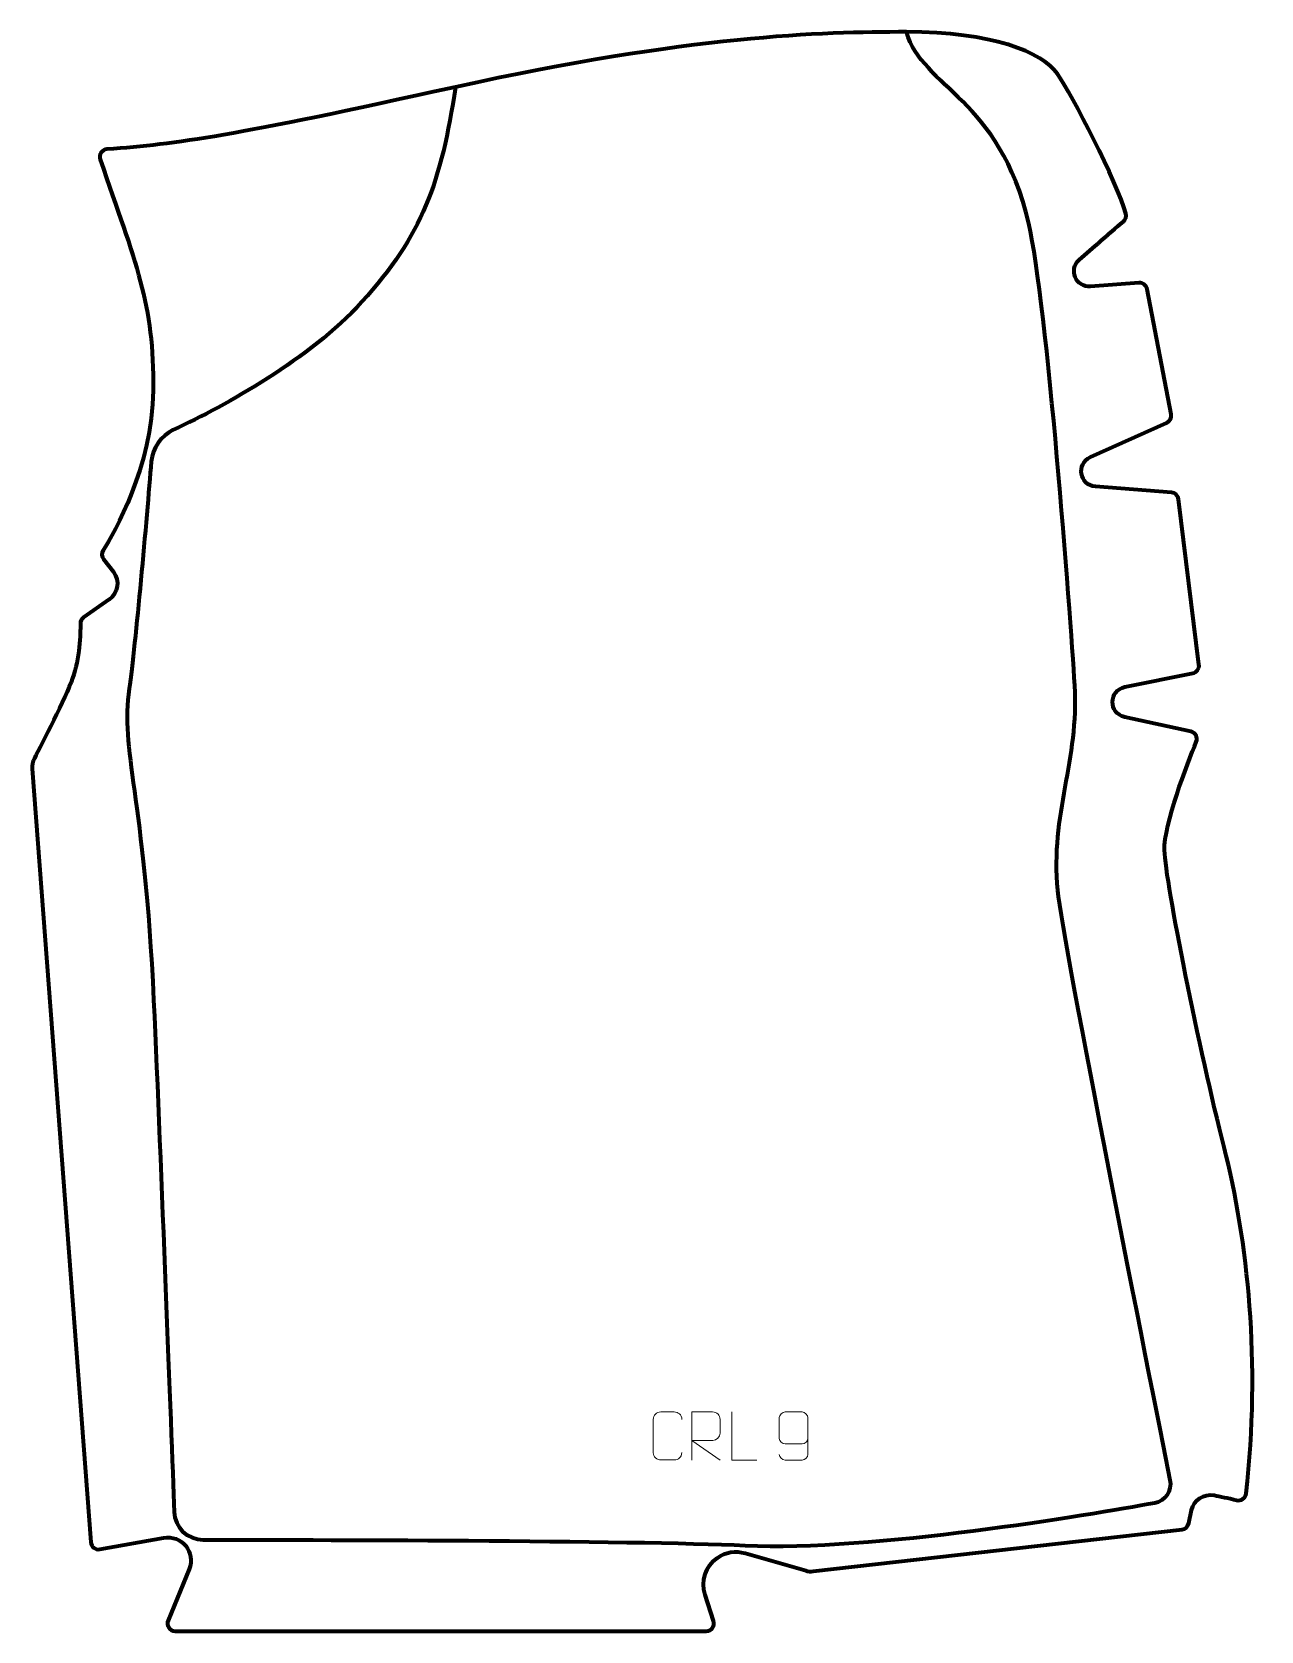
# Model space of a CAD drawing. Header units: millimetres. Extents: x -317 to 321, y -415 to 415.
import ezdxf

# ---------------------------------------------------------------- set-up
doc = ezdxf.new("R2010")
doc.units = ezdxf.units.MM
doc.header["$MEASUREMENT"] = 0
for name, color, linetype in [('layer 1', 7, 'Continuous'), ('layer 2', 7, 'Continuous'), ('layer 3', 7, 'Continuous')]:
    doc.layers.add(name, color=color, linetype=linetype)

msp = doc.modelspace()

# ---------------------------------------------------------------- linework, layer by layer
at = {"layer": 'layer 1', "color": 250, "lineweight": 9}
for points, knots in [([(20.5419, -322.4161), (20.4021, -324.7395), (18.7249, -326.2191), (16.5772, -326.2299), (16.5772, -326.2299), (14.2453, -326.2295), (11.9134, -326.2295), (9.5819, -326.2299), (9.5819, -326.2299), (7.6569, -326.3353), (5.6848, -324.4508), (5.696, -322.4335), (5.696, -322.4335), (5.6964, -316.6634), (5.6964, -310.8937), (5.696, -305.1244), (5.696, -305.1244), (5.7002, -302.9863), (7.4469, -301.2671), (9.5993, -301.2806), (9.5993, -301.2806), (11.925, -301.2806), (14.2511, -301.2806), (16.5772, -301.2806), (16.5772, -301.2806), (18.5238, -301.2451), (20.5152, -302.7366), (20.5419, -305.1742)], [0, 0, 0, 0, 0.125, 0.125, 0.125, 0.125, 0.25, 0.25, 0.25, 0.25, 0.375, 0.375, 0.375, 0.375, 0.5, 0.5, 0.5, 0.5, 0.625, 0.625, 0.625, 0.625, 0.75, 0.75, 0.75, 0.75, 1, 1, 1, 1]), ([(25.6963, -326.2556), (25.6963, -326.2556), (25.6963, -301.3021), (25.6963, -301.3021), (25.6963, -301.3021), (29.2911, -301.3021), (32.8866, -301.3021), (36.4818, -301.3021), (36.4818, -301.3021), (38.8071, -301.3398), (40.3644, -302.8298), (40.3603, -305.1962), (40.3603, -305.1962), (40.3599, -307.2317), (40.3599, -310.2911), (40.3603, -312.3271), (40.3603, -312.3271), (40.3538, -314.2026), (38.5415, -316.1444), (36.532, -316.1635), (36.532, -316.1635), (36.532, -316.1635), (25.6963, -316.1635), (25.6963, -316.1635), (25.6963, -316.1635), (25.6963, -316.1635), (40.351, -326.2556), (40.351, -326.2556)], [0, 0, 0, 0, 0.125, 0.125, 0.125, 0.125, 0.25, 0.25, 0.25, 0.25, 0.375, 0.375, 0.375, 0.375, 0.5, 0.5, 0.5, 0.5, 0.625, 0.625, 0.625, 0.625, 0.75, 0.75, 0.75, 0.75, 1, 1, 1, 1]), ([(59.5029, -326.2557), (59.5029, -326.2557), (46.5538, -326.2557), (46.5538, -326.2557), (46.5538, -326.2557), (46.5538, -326.2557), (46.5538, -301.3021), (46.5538, -301.3021)], [0, 0, 0, 0, 0.33333333, 0.33333333, 0.33333333, 0.33333333, 1, 1, 1, 1]), ([(71.1239, -323.3196), (71.148, -324.6591), (72.5042, -326.3124), (74.0761, -326.278), (74.0761, -326.278), (77.0609, -326.2777), (80.0461, -326.2777), (83.0315, -326.278), (83.0315, -326.278), (84.2506, -326.293), (85.9788, -324.8554), (85.9838, -323.3196), (85.9838, -323.3196), (85.9835, -316.9592), (85.9835, -310.5984), (85.9838, -304.2376), (85.9838, -304.2376), (85.9791, -303.0747), (84.2506, -301.3036), (83.0315, -301.2792), (83.0315, -301.2792), (80.0461, -301.2795), (77.0609, -301.2795), (74.0761, -301.2792), (74.0761, -301.2792), (72.798, -301.323), (71.1283, -302.9375), (71.1239, -304.2376), (71.1239, -304.2376), (71.1239, -307.821), (71.1239, -311.404), (71.1239, -314.9868), (71.1239, -314.9868), (71.1624, -316.465), (72.7451, -317.8979), (74.0761, -317.8958), (74.0761, -317.8958), (77.0609, -317.8961), (80.0461, -317.8961), (83.0315, -317.8958), (83.0315, -317.8958), (84.361, -317.9008), (86.004, -316.3936), (85.9623, -314.965)], [0, 0, 0, 0, 0.08333333, 0.08333333, 0.08333333, 0.08333333, 0.16666667, 0.16666667, 0.16666667, 0.16666667, 0.25, 0.25, 0.25, 0.25, 0.33333333, 0.33333333, 0.33333333, 0.33333333, 0.41666667, 0.41666667, 0.41666667, 0.41666667, 0.5, 0.5, 0.5, 0.5, 0.58333333, 0.58333333, 0.58333333, 0.58333333, 0.66666667, 0.66666667, 0.66666667, 0.66666667, 0.75, 0.75, 0.75, 0.75, 0.83333333, 0.83333333, 0.83333333, 0.83333333, 1, 1, 1, 1])]:
    msp.add_open_spline(points, degree=3, knots=knots, dxfattribs=at)
at = {"layer": 'layer 2', "color": 230, "lineweight": 200}
msp.add_open_spline([(-286.3029, -368.9299), (-286.3029, -368.9299), (-316.6686, 32.5697), (-316.6686, 32.5697), (-316.6686, 32.5697), (-316.809, 34.4284), (-316.4283, 36.2876), (-315.5669, 37.9411), (-315.5669, 37.9411), (-311.5497, 45.6552), (-299.4968, 69.0688), (-295.7012, 79.5067), (-295.7012, 79.5067), (-292.0609, 89.5172), (-291.6756, 102.7823), (-291.6707, 107.8052), (-291.6707, 107.8052), (-291.6693, 109.1009), (-291.0382, 110.3138), (-289.9806, 111.0617), (-289.9806, 111.0617), (-289.9806, 111.0617), (-276.7049, 120.4519), (-276.7049, 120.4519), (-276.7049, 120.4519), (-272.0728, 123.7281), (-271.0915, 130.1977), (-274.5437, 134.7002), (-274.5437, 134.7002), (-274.5437, 134.7002), (-279.6675, 141.384), (-279.6675, 141.384), (-279.6675, 141.384), (-280.6867, 142.7129), (-280.7692, 144.5329), (-279.8774, 145.95), (-279.8774, 145.95), (-274.1938, 154.9797), (-254.398, 189.2284), (-253.9075, 228.9328), (-253.9075, 228.9328), (-253.352, 273.9554), (-263.0492, 295.2339), (-281.4278, 348.8268), (-281.4278, 348.8268), (-282.2784, 351.3076), (-280.5519, 353.9223), (-277.9371, 354.1181), (-277.9371, 354.1181), (-240.7427, 356.8994), (-213.6582, 360.6414), (-97.039, 386.3744), (-97.039, 386.3744), (24.9064, 413.2825), (93.0359, 415.0002), (137.119, 415.0002), (137.119, 415.0002), (181.2025, 415.0002), (207.5384, 404.6948), (215.5535, 393.2444), (215.5535, 393.2444), (223.1209, 382.4342), (246.508, 336.922), (251.0253, 320.788), (251.0253, 320.788), (251.4458, 319.287), (250.9629, 317.6804), (249.78, 316.6651), (249.78, 316.6651), (241.9564, 309.95), (233.821, 302.9096), (226.8731, 296.8771), (226.8731, 296.8771), (221.0544, 291.825), (225.0432, 282.2764), (232.7267, 282.8613), (232.7267, 282.8613), (232.7267, 282.8613), (257.7962, 284.7684), (257.7962, 284.7684), (257.7962, 284.7684), (259.8236, 284.9229), (261.6443, 283.5312), (262.0277, 281.5341), (262.0277, 281.5341), (262.0277, 281.5341), (274.4998, 216.5754), (274.4998, 216.5754), (274.4998, 216.5754), (274.8491, 214.7575), (273.9051, 212.9374), (272.2177, 212.1755), (272.2177, 212.1755), (272.2177, 212.1755), (232.5644, 194.2678), (232.5644, 194.2678), (232.5644, 194.2678), (225.0196, 190.8603), (226.9853, 179.6406), (235.2388, 179.0007), (235.2388, 179.0007), (235.2388, 179.0007), (274.6977, 175.9417), (274.6977, 175.9417), (274.6977, 175.9417), (276.5943, 175.7946), (278.1253, 174.332), (278.3582, 172.4439), (278.3582, 172.4439), (278.3582, 172.4439), (288.9542, 86.6156), (288.9542, 86.6156), (288.9542, 86.6156), (289.21, 84.5423), (287.8278, 82.6211), (285.7803, 82.2055), (285.7803, 82.2055), (285.7803, 82.2055), (250.506, 75.0445), (250.506, 75.0445), (250.506, 75.0445), (242.0242, 73.3225), (241.937, 61.2318), (250.3931, 59.3882), (250.3931, 59.3882), (250.3931, 59.3882), (284.7265, 51.9019), (284.7265, 51.9019), (284.7265, 51.9019), (287.1543, 51.3727), (288.5182, 48.7833), (287.578, 46.4832), (287.578, 46.4832), (282.8497, 34.9132), (270.6253, 3.5985), (271.0874, -9.8054), (271.0874, -9.8054), (271.6596, -26.4082), (289.4079, -114.5755), (302.0031, -163.8116), (302.0031, -163.8116), (314.3235, -211.9728), (321.166, -276.0203), (313.4211, -343.6291), (313.4211, -343.6291), (313.1474, -346.021), (310.8395, -347.6289), (308.4988, -347.0655), (308.4988, -347.0655), (303.9836, -345.9797), (300.0247, -345.1584), (296.7802, -344.5492), (296.7802, -344.5492), (291.4392, -343.5462), (286.2742, -346.9851), (285.1467, -352.3015), (285.1467, -352.3015), (285.1467, -352.3015), (283.708, -359.0826), (283.708, -359.0826), (283.708, -359.0826), (283.351, -360.7659), (281.9572, -362.0324), (280.2469, -362.2268), (280.2469, -362.2268), (280.2469, -362.2268), (88.7257, -384.0034), (88.7257, -384.0034), (88.7257, -384.0034), (87.4133, -384.1523), (86.0848, -384.0404), (84.8165, -383.6732), (84.8165, -383.6732), (84.8165, -383.6732), (53.4331, -374.5934), (53.4331, -374.5934), (53.4331, -374.5934), (48.4956, -373.1646), (43.1764, -374.0494), (38.9667, -376.999), (38.9667, -376.999), (32.8397, -381.293), (30.2439, -389.0908), (32.5761, -396.2003), (32.5761, -396.2003), (32.5761, -396.2003), (37.0215, -409.7533), (37.0215, -409.7533), (37.0215, -409.7533), (37.8699, -412.3399), (35.943, -415.0002), (33.2207, -415.0002), (33.2207, -415.0002), (33.2207, -415.0002), (-242.4762, -415.0002), (-242.4762, -415.0002), (-242.4762, -415.0002), (-245.3239, -415.0002), (-247.2596, -412.1085), (-246.1741, -409.4757), (-246.1741, -409.4757), (-246.1741, -409.4757), (-235.2481, -382.9743), (-235.2481, -382.9743), (-235.2481, -382.9743), (-231.6333, -374.2064), (-239.1383, -364.9082), (-248.4717, -366.5906), (-248.4717, -366.5906), (-248.4717, -366.5906), (-281.6045, -372.5649), (-281.6045, -372.5649), (-281.6045, -372.5649), (-283.9386, -372.9854), (-286.124, -371.2946), (-286.3029, -368.9299)], degree=3, knots=[0, 0, 0, 0, 0.01818182, 0.01818182, 0.01818182, 0.01818182, 0.03636364, 0.03636364, 0.03636364, 0.03636364, 0.05454545, 0.05454545, 0.05454545, 0.05454545, 0.07272727, 0.07272727, 0.07272727, 0.07272727, 0.09090909, 0.09090909, 0.09090909, 0.09090909, 0.10909091, 0.10909091, 0.10909091, 0.10909091, 0.12727273, 0.12727273, 0.12727273, 0.12727273, 0.14545455, 0.14545455, 0.14545455, 0.14545455, 0.16363636, 0.16363636, 0.16363636, 0.16363636, 0.18181818, 0.18181818, 0.18181818, 0.18181818, 0.2, 0.2, 0.2, 0.2, 0.21818182, 0.21818182, 0.21818182, 0.21818182, 0.23636364, 0.23636364, 0.23636364, 0.23636364, 0.25454545, 0.25454545, 0.25454545, 0.25454545, 0.27272727, 0.27272727, 0.27272727, 0.27272727, 0.29090909, 0.29090909, 0.29090909, 0.29090909, 0.30909091, 0.30909091, 0.30909091, 0.30909091, 0.32727273, 0.32727273, 0.32727273, 0.32727273, 0.34545455, 0.34545455, 0.34545455, 0.34545455, 0.36363636, 0.36363636, 0.36363636, 0.36363636, 0.38181818, 0.38181818, 0.38181818, 0.38181818, 0.4, 0.4, 0.4, 0.4, 0.41818182, 0.41818182, 0.41818182, 0.41818182, 0.43636364, 0.43636364, 0.43636364, 0.43636364, 0.45454545, 0.45454545, 0.45454545, 0.45454545, 0.47272727, 0.47272727, 0.47272727, 0.47272727, 0.49090909, 0.49090909, 0.49090909, 0.49090909, 0.50909091, 0.50909091, 0.50909091, 0.50909091, 0.52727273, 0.52727273, 0.52727273, 0.52727273, 0.54545455, 0.54545455, 0.54545455, 0.54545455, 0.56363636, 0.56363636, 0.56363636, 0.56363636, 0.58181818, 0.58181818, 0.58181818, 0.58181818, 0.6, 0.6, 0.6, 0.6, 0.61818182, 0.61818182, 0.61818182, 0.61818182, 0.63636364, 0.63636364, 0.63636364, 0.63636364, 0.65454545, 0.65454545, 0.65454545, 0.65454545, 0.67272727, 0.67272727, 0.67272727, 0.67272727, 0.69090909, 0.69090909, 0.69090909, 0.69090909, 0.70909091, 0.70909091, 0.70909091, 0.70909091, 0.72727273, 0.72727273, 0.72727273, 0.72727273, 0.74545455, 0.74545455, 0.74545455, 0.74545455, 0.76363636, 0.76363636, 0.76363636, 0.76363636, 0.78181818, 0.78181818, 0.78181818, 0.78181818, 0.8, 0.8, 0.8, 0.8, 0.81818182, 0.81818182, 0.81818182, 0.81818182, 0.83636364, 0.83636364, 0.83636364, 0.83636364, 0.85454545, 0.85454545, 0.85454545, 0.85454545, 0.87272727, 0.87272727, 0.87272727, 0.87272727, 0.89090909, 0.89090909, 0.89090909, 0.89090909, 0.90909091, 0.90909091, 0.90909091, 0.90909091, 0.92727273, 0.92727273, 0.92727273, 0.92727273, 0.94545455, 0.94545455, 0.94545455, 0.94545455, 0.96363636, 0.96363636, 0.96363636, 0.96363636, 1, 1, 1, 1], dxfattribs=at)
at = {"layer": 'layer 3', "color": 142, "lineweight": 200}
msp.add_open_spline([(-97.039, 386.3742), (-104.278, 337.5793), (-114.2538, 309.076), (-145.6073, 274.8724), (-145.6073, 274.8724), (-173.2658, 244.6993), (-215.4132, 221.6393), (-243.4727, 208.4228), (-243.4727, 208.4228), (-249.9315, 205.3808), (-254.2745, 199.1278), (-254.8742, 192.0137), (-254.8742, 192.0137), (-257.3465, 162.6764), (-263.0312, 96.4688), (-266.3772, 74.1627), (-266.3772, 74.1627), (-271.1584, 42.2881), (-258.4888, 18.3821), (-253.6677, -87.6005), (-253.6677, -87.6005), (-249.6824, -175.2012), (-244.6359, -309.3337), (-243.0054, -353.2263), (-243.0054, -353.2263), (-242.7059, -361.2875), (-236.0846, -367.6661), (-228.0176, -367.6651), (-228.0176, -367.6651), (-176.9931, -367.6584), (-5.2282, -367.8464), (53.4331, -370.5931), (53.4331, -370.5931), (119.5941, -373.6916), (232.0741, -354.57), (266.0639, -348.4317), (266.0639, -348.4317), (271.5704, -347.4376), (275.1867, -342.1205), (274.0885, -336.6338), (274.0885, -336.6338), (263.9546, -286.0091), (218.5218, -58.2857), (215.7239, -30.6015), (215.7239, -30.6015), (211.7397, 8.8201), (226.8798, 37.5069), (224.489, 75.7561), (224.489, 75.7561), (222.0986, 114.0057), (210.2248, 274.0017), (200.5834, 315.6115), (200.5834, 315.6115), (185.4432, 380.9541), (145.5998, 385.7349), (137.119, 414.9999)], degree=3, knots=[0, 0, 0, 0, 0.06666667, 0.06666667, 0.06666667, 0.06666667, 0.13333333, 0.13333333, 0.13333333, 0.13333333, 0.2, 0.2, 0.2, 0.2, 0.26666667, 0.26666667, 0.26666667, 0.26666667, 0.33333333, 0.33333333, 0.33333333, 0.33333333, 0.4, 0.4, 0.4, 0.4, 0.46666667, 0.46666667, 0.46666667, 0.46666667, 0.53333333, 0.53333333, 0.53333333, 0.53333333, 0.6, 0.6, 0.6, 0.6, 0.66666667, 0.66666667, 0.66666667, 0.66666667, 0.73333333, 0.73333333, 0.73333333, 0.73333333, 0.8, 0.8, 0.8, 0.8, 0.86666667, 0.86666667, 0.86666667, 0.86666667, 1, 1, 1, 1], dxfattribs=at)

doc.saveas('drawing.dxf')
